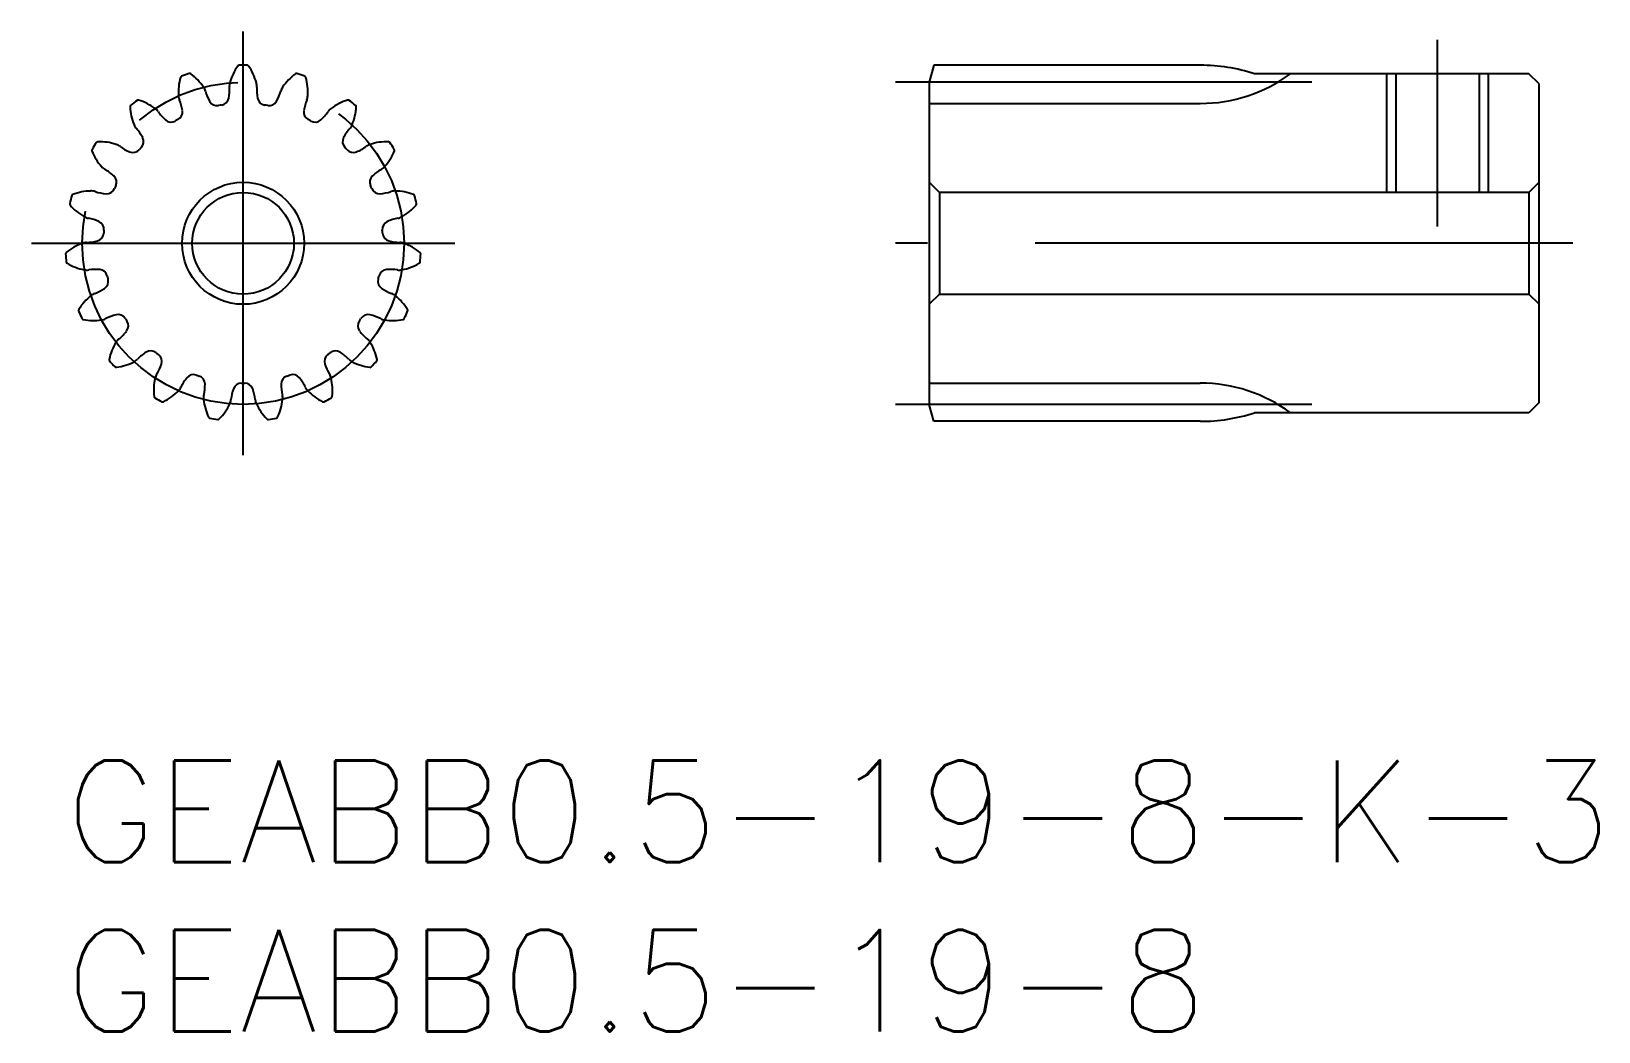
# Model space of a CAD drawing. Extents: x -1 to 45.3, y -8 to 21.5.
import ezdxf

# ---------------------------------------------------------------- set-up
doc = ezdxf.new("R2010")
doc.units = 0
doc.header["$LTSCALE"] = 0.5
doc.linetypes.add('CENTER', pattern=[50.8, 31.75, -6.35, 6.35, -6.35])
for name, color, linetype in [('MSM_CENTER', 1, 'CENTER'), ('MSM_CONTINUOUS', 7, 'CONTINUOUS'), ('MSM_NARROW', 5, 'CONTINUOUS'), ('MSM_PART_NUMBER', 7, 'CONTINUOUS')]:
    doc.layers.add(name, color=color, linetype=linetype)
doc.styles.get("Standard").update_dxf_attribs({"font": 'txt.shx', "height": 1, "bigfont": 'bigfont.shx'})

# ---------------------------------------------------------------- blocks, each defined once
blk = doc.blocks.new('*U2')
at = {"layer": 'MSM_PART_NUMBER'}
blk.add_text('GEABB0.5-19-8-K-3', height=3, dxfattribs=at).set_placement((0, -3))
blk = doc.blocks.new('*U3')
at = {"layer": 'MSM_PART_NUMBER'}
blk.add_text('GEABB0.5-19-8', height=3, dxfattribs=at).set_placement((0, -8))

msp = doc.modelspace()

# ---------------------------------------------------------------- linework, layer by layer
at = {"layer": 'MSM_CENTER'}
for p, q in [((5.25, 9), (5.25, 21.5)), ((40.5, 15.75), (40.5, 21.25)), ((36.788, 20), (24.5, 20)), ((-1, 15.25), (11.5, 15.25)), ((44.5, 15.25), (24.5, 15.25)), ((36.788, 10.5), (24.5, 10.5))]:
    msp.add_line(p, q, dxfattribs=at)
msp.add_circle((5.25, 15.25), 4.75, dxfattribs=at)
at = {"layer": 'MSM_CONTINUOUS'}
for p, q in [((25.634, 20.5), (25.5, 20)), ((33.5, 20.5), (25.634, 20.5)), ((25.5, 20), (25.5, 10.5)), ((43.2, 20.25), (35.101, 20.25)), ((39.27, 20.25), (39.27, 16.75)), ((41.729, 20.25), (41.729, 16.75)), ((43.5, 19.95), (43.2, 20.25)), ((43.5, 10.55), (43.5, 19.95)), ((25.5, 19.375), (33.5, 19.375)), ((25.5, 17.05), (25.8, 16.75)), ((25.8, 16.75), (25.8, 13.75)), ((43.2, 16.75), (25.8, 16.75)), ((43.2, 16.75), (43.5, 17.05)), ((43.2, 16.75), (43.2, 13.75)), ((25.8, 13.75), (25.5, 13.45)), ((25.8, 13.75), (43.2, 13.75)), ((43.5, 13.45), (43.2, 13.75)), ((25.5, 11.125), (33.5, 11.125)), ((25.634, 10), (25.5, 10.5)), ((43.2, 10.25), (35.101, 10.25)), ((43.5, 10.55), (43.2, 10.25)), ((33.5, 10), (25.634, 10))]:
    msp.add_line(p, q, dxfattribs=at)
for radius in [1.8, 1.5]:
    msp.add_circle((5.25, 15.25), radius, dxfattribs=at)
for centre, radius, start, end in [((6.385, 19.567), 1.583, 144.9001, 164.7368), ((5.131, 20.449), 0.05, 91.3142, 144.9001), ((5.25, 15.25), 5.25, 88.6858, 91.3142), ((5.369, 20.449), 0.05, 35.0999, 88.6858), ((4.115, 19.567), 1.583, 15.2632, 35.0999), ((33.5, 15.25), 5.25, 72.2472, 90), ((4.922, 19.702), 1.583, 163.8475, 183.6842), ((3.449, 20.128), 0.05, 110.2616, 163.8475), ((5.25, 15.25), 5.25, 107.6331, 110.2616), ((3.675, 20.206), 0.05, 54.0473, 107.6331), ((2.775, 18.964), 1.583, 34.2105, 54.0473), ((5.25, 19.877), 0.407, 164.7367, 183.0402), ((5.25, 19.877), 0.407, 356.9598, 15.2633), ((7.725, 18.964), 1.583, 125.9527, 145.7895), ((6.825, 20.206), 0.05, 72.3669, 125.9527), ((5.25, 15.25), 5.25, 69.7384, 72.3669), ((7.051, 20.128), 0.05, 16.1525, 69.7384), ((5.578, 19.702), 1.583, 356.3158, 16.1525), ((33.5, 23.875), 4.5, 270, 306.3361), ((5.25, 15.25), 5.25, 126.5805, 129.209), ((2.151, 19.426), 0.05, 72.9946, 126.5805), ((1.703, 17.959), 1.583, 53.1579, 72.9946), ((3.748, 19.626), 0.407, 183.6841, 201.9875), ((2.015, 18.927), 1.462, 9.2309, 21.9876), ((3.748, 19.626), 0.407, 15.9072, 34.2106), ((5.544, 20.138), 1.462, 195.9071, 208.6638), ((4.481, 19.557), 0.25, 208.6638, 280.1205), ((4.579, 19.573), 0.25, 278.8269, 350.2836), ((3.384, 19.778), 1.462, 350.2836, 3.0403), ((7.116, 19.778), 1.462, 176.9597, 189.7164), ((5.921, 19.573), 0.25, 189.7164, 261.1731), ((6.019, 19.557), 0.25, 259.8795, 331.3362), ((4.956, 20.138), 1.462, 331.3362, 344.0929), ((6.752, 19.626), 0.407, 145.7894, 164.0928), ((8.485, 18.927), 1.462, 158.0124, 170.7691), ((6.752, 19.626), 0.407, 338.0125, 356.3159), ((8.797, 17.959), 1.583, 107.0054, 126.8421), ((8.349, 19.426), 0.05, 53.4195, 107.0054), ((5.25, 15.25), 5.25, 50.791, 53.4195), ((1.963, 19.279), 0.05, 129.209, 182.7948), ((3.494, 19.354), 1.583, 182.7948, 202.6316), ((2.408, 18.901), 0.407, 34.8546, 53.158), ((3.941, 19.969), 1.462, 214.8545, 227.6112), ((3.211, 19.121), 0.25, 297.7743, 9.231), ((5.25, 15.25), 4.125, 98.8269, 100.1205), ((5.25, 15.25), 4.125, 79.8795, 81.1731), ((7.289, 19.121), 0.25, 170.769, 242.2257), ((6.559, 19.969), 1.462, 312.3888, 325.1455), ((8.092, 18.901), 0.407, 126.842, 145.1454), ((7.006, 19.354), 1.583, 337.3684, 357.2052), ((8.537, 19.279), 0.05, 357.2052, 50.791), ((2.408, 18.901), 0.407, 202.6315, 220.9349), ((0.997, 17.677), 1.462, 28.1783, 40.935), ((3.124, 19.074), 0.25, 227.6111, 299.0678), ((5.25, 15.25), 4.125, 117.7743, 119.0678), ((5.25, 15.25), 4.125, 60.9322, 62.2257), ((7.376, 19.074), 0.25, 240.9322, 312.3889), ((9.503, 17.677), 1.462, 139.065, 151.8217), ((8.092, 18.901), 0.407, 319.0651, 337.3685), ((5.25, 15.25), 5.25, 145.5279, 148.1563), ((0.963, 18.193), 0.05, 91.942, 145.5279), ((1.015, 16.661), 1.583, 72.1053, 91.942), ((1.377, 17.781), 0.407, 53.8019, 72.1054), ((2.48, 19.288), 1.462, 233.8018, 246.5585), ((5.25, 15.25), 4.125, 136.7217, 138.0152), ((2.065, 18.249), 0.25, 316.7217, 28.1783), ((8.435, 18.249), 0.25, 151.8217, 223.2783), ((5.25, 15.25), 4.125, 41.9848, 43.2783), ((8.02, 19.288), 1.462, 293.4415, 306.1982), ((9.123, 17.781), 0.407, 107.8946, 126.1981), ((9.485, 16.661), 1.583, 88.058, 107.8947), ((9.537, 18.193), 0.05, 34.4721, 88.058), ((5.25, 15.25), 5.25, 31.8437, 34.4721), ((0.833, 17.994), 0.05, 148.1563, 201.7422), ((2.257, 18.562), 1.583, 201.7422, 221.5789), ((1.998, 18.177), 0.25, 246.5585, 318.0152), ((8.502, 18.177), 0.25, 221.9848, 293.4415), ((8.243, 18.562), 1.583, 318.4211, 338.2578), ((9.667, 17.994), 0.05, 338.2578, 31.8437), ((1.377, 17.781), 0.407, 221.5788, 239.8823), ((0.439, 16.165), 1.462, 47.1257, 59.8824), ((1.264, 17.053), 0.25, 335.669, 47.1257), ((9.236, 17.053), 0.25, 132.8743, 204.331), ((10.061, 16.165), 1.462, 120.1176, 132.8743), ((9.123, 17.781), 0.407, 300.1177, 318.4212), ((5.25, 15.25), 5.25, 164.4752, 167.1037), ((0.24, 16.642), 0.05, 110.8894, 164.4752), ((0.786, 15.209), 1.583, 91.0526, 110.8894), ((0.765, 16.386), 0.407, 72.7493, 91.0527), ((1.319, 18.17), 1.462, 252.7492, 265.5059), ((1.224, 16.962), 0.25, 265.5059, 336.9626), ((5.25, 15.25), 4.125, 155.669, 156.9626), ((5.25, 15.25), 4.125, 23.0374, 24.331), ((9.276, 16.962), 0.25, 203.0374, 274.4941), ((9.181, 18.17), 1.462, 274.4941, 287.2508), ((9.735, 16.386), 0.407, 88.9473, 107.2507), ((9.714, 15.209), 1.583, 69.1106, 88.9474), ((10.26, 16.642), 0.05, 15.5248, 69.1106), ((5.25, 15.25), 5.25, 12.8963, 15.5248), ((0.181, 16.411), 0.05, 167.1037, 220.6896), ((1.344, 17.41), 1.583, 220.6896, 240.5263), ((9.156, 17.41), 1.583, 299.4737, 319.3104), ((10.319, 16.411), 0.05, 319.3104, 12.8963), ((0.765, 16.386), 0.407, 240.5262, 258.8297), ((0.403, 14.553), 1.462, 66.0731, 78.8297), ((0.894, 15.66), 0.25, 354.6164, 66.0731), ((9.606, 15.66), 0.25, 113.9269, 185.3836), ((10.097, 14.553), 1.462, 101.1703, 113.9269), ((9.735, 16.386), 0.407, 281.1703, 299.4738), ((0.639, 14.868), 0.407, 91.6967, 110.0001), ((0.584, 16.735), 1.462, 271.6966, 284.4533), ((0.886, 15.562), 0.25, 284.4533, 355.9099), ((5.25, 15.25), 4.125, 174.6164, 175.9099), ((5.25, 15.25), 4.125, 4.0901, 5.3836), ((9.614, 15.562), 0.25, 184.0901, 255.5467), ((9.916, 16.735), 1.462, 255.5467, 268.3034), ((9.861, 14.868), 0.407, 69.9999, 88.3033), ((0.059, 14.94), 0.05, 129.8368, 183.4226), ((5.25, 15.25), 5.25, 183.4226, 186.0511), ((1.042, 13.762), 1.583, 110, 129.8368), ((9.458, 13.762), 1.583, 50.1632, 70), ((5.25, 15.25), 5.25, 353.9489, 356.5774), ((10.441, 14.94), 0.05, 356.5774, 50.1632), ((0.079, 14.702), 0.05, 186.0511, 239.6369), ((0.854, 16.025), 1.583, 239.6369, 259.4737), ((0.639, 14.868), 0.407, 259.4736, 277.777), ((0.892, 13.017), 1.462, 85.0204, 97.7771), ((0.997, 14.224), 0.25, 13.5638, 85.0204), ((9.503, 14.224), 0.25, 94.9796, 166.4362), ((9.608, 13.017), 1.462, 82.2229, 94.9796), ((9.861, 14.868), 0.407, 262.223, 280.5264), ((9.646, 16.025), 1.583, 280.5263, 300.3631), ((10.421, 14.702), 0.05, 300.3631, 353.9489), ((0.354, 15.14), 1.462, 290.6439, 303.4006), ((1.021, 14.128), 0.25, 303.4006, 14.8573), ((5.25, 15.25), 4.125, 193.5638, 194.8573), ((9.479, 14.128), 0.25, 165.1427, 236.5994), ((5.25, 15.25), 4.125, 345.1427, 346.4362), ((10.146, 15.14), 1.462, 236.5994, 249.3561), ((1.753, 12.476), 1.583, 128.9474, 148.7841), ((1.013, 13.391), 0.407, 110.644, 128.9475), ((9.487, 13.391), 0.407, 51.0525, 69.356), ((8.747, 12.476), 1.583, 31.2159, 51.0526), ((0.441, 13.271), 0.05, 148.7841, 202.37), ((5.25, 15.25), 5.25, 202.37, 204.9984), ((0.537, 13.053), 0.05, 204.9984, 258.5843), ((0.841, 14.556), 1.583, 258.5843, 278.4211), ((1.013, 13.391), 0.407, 278.4209, 296.7244), ((1.853, 11.723), 1.462, 103.9678, 116.7245), ((1.561, 12.899), 0.25, 32.5111, 103.9678), ((5.25, 15.25), 4.125, 212.5111, 213.8047), ((1.615, 12.816), 0.25, 322.348, 33.8047), ((8.885, 12.816), 0.25, 146.1953, 217.652), ((5.25, 15.25), 4.125, 326.1953, 327.4889), ((8.939, 12.899), 0.25, 76.0322, 147.4889), ((8.647, 11.723), 1.462, 63.2755, 76.0322), ((9.487, 13.391), 0.407, 243.2756, 261.5791), ((9.659, 14.556), 1.583, 261.5789, 281.4157), ((9.963, 13.053), 0.05, 281.4157, 335.0016), ((5.25, 15.25), 5.25, 335.0016, 337.63), ((10.059, 13.271), 0.05, 337.63, 31.2159), ((0.655, 13.556), 1.462, 309.5913, 322.348), ((9.845, 13.556), 1.462, 217.652, 230.4087), ((2.843, 11.491), 1.583, 147.8947, 167.7315), ((1.846, 12.116), 0.407, 129.5914, 147.8948), ((3.182, 10.811), 1.462, 122.9152, 135.6718), ((2.524, 11.828), 0.25, 51.4585, 122.9152), ((7.976, 11.828), 0.25, 57.0848, 128.5415), ((7.318, 10.811), 1.462, 44.3282, 57.0848), ((8.654, 12.116), 0.407, 32.1052, 50.4086), ((7.657, 11.491), 1.583, 12.2685, 32.1053), ((1.344, 11.817), 0.05, 167.7315, 221.3173), ((5.25, 15.25), 5.25, 221.3173, 223.9458), ((1.506, 11.641), 0.05, 223.9458, 277.5317), ((1.305, 13.161), 1.583, 277.5317, 297.3684), ((1.846, 12.116), 0.407, 297.3683, 315.6718), ((5.25, 15.25), 4.125, 231.4585, 232.752), ((1.454, 12.156), 1.462, 328.5387, 341.2954), ((2.602, 11.767), 0.25, 341.2954, 52.752), ((7.898, 11.767), 0.25, 127.248, 198.7046), ((9.046, 12.156), 1.462, 198.7046, 211.4613), ((5.25, 15.25), 4.125, 307.248, 308.5415), ((8.654, 12.116), 0.407, 224.3282, 242.6317), ((9.195, 13.161), 1.583, 242.6316, 262.4683), ((8.994, 11.641), 0.05, 262.4683, 316.0542), ((5.25, 15.25), 5.25, 316.0542, 318.6827), ((9.156, 11.817), 0.05, 318.6827, 12.2685), ((4.194, 10.913), 1.583, 166.8421, 186.6789), ((3.048, 11.181), 0.407, 148.5388, 166.8422), ((4.736, 10.38), 1.462, 141.8625, 154.6192), ((3.783, 11.128), 0.25, 70.4059, 141.8625), ((5.25, 15.25), 4.125, 250.4059, 251.6994), ((3.876, 11.096), 0.25, 0.2427, 71.6994), ((5.201, 10.875), 0.25, 89.3532, 160.8099), ((5.25, 15.25), 4.125, 269.3532, 270.6468), ((5.299, 10.875), 0.25, 19.1901, 90.6468), ((6.624, 11.096), 0.25, 108.3006, 179.7573), ((5.25, 15.25), 4.125, 288.3006, 289.5941), ((6.717, 11.128), 0.25, 38.1375, 109.5941), ((5.764, 10.38), 1.462, 25.3808, 38.1375), ((7.452, 11.181), 0.407, 13.1578, 31.4612), ((6.306, 10.913), 1.583, 353.3211, 13.1579), ((33.5, 6.625), 4.5, 53.6639, 90), ((2.671, 10.735), 0.05, 186.6789, 240.2647), ((5.25, 15.25), 5.25, 240.2647, 242.8932), ((2.197, 11.994), 1.583, 296.479, 316.3158), ((3.048, 11.181), 0.407, 316.3157, 334.6191), ((4.488, 10.686), 0.407, 167.4861, 185.7896), ((5.659, 10.805), 1.583, 185.7895, 205.6262), ((2.665, 11.091), 1.462, 347.4861, 0.2427), ((4.488, 10.686), 0.407, 335.2631, 353.5665), ((6.345, 10.477), 1.462, 160.8099, 173.5666), ((4.155, 10.477), 1.462, 6.4334, 19.1901), ((6.012, 10.686), 0.407, 186.4335, 204.7369), ((4.841, 10.805), 1.583, 334.3738, 354.2105), ((7.835, 11.091), 1.462, 179.7573, 192.5139), ((6.012, 10.686), 0.407, 354.2104, 12.5139), ((7.452, 11.181), 0.407, 205.3809, 223.6843), ((8.303, 11.994), 1.583, 223.6842, 243.521), ((5.25, 15.25), 5.25, 297.1068, 299.7353), ((7.829, 10.735), 0.05, 299.7353, 353.3211), ((2.881, 10.621), 0.05, 242.8932, 296.479), ((3.42, 11.179), 1.583, 315.4264, 335.2632), ((7.08, 11.179), 1.583, 204.7368, 224.5736), ((7.619, 10.621), 0.05, 243.521, 297.1068), ((33.5, 15.25), 5.25, 270, 287.7528), ((4.277, 10.142), 0.05, 205.6262, 259.2121), ((5.25, 15.25), 5.25, 259.2121, 261.8405), ((4.512, 10.103), 0.05, 261.8405, 315.4264), ((5.988, 10.103), 0.05, 224.5736, 278.1595), ((5.25, 15.25), 5.25, 278.1595, 280.7879), ((6.223, 10.142), 0.05, 280.7879, 334.3738)]:
    msp.add_arc(centre, radius, start, end, dxfattribs=at)
at = {"layer": 'MSM_NARROW'}
for p, q in [((39, 20.25), (39, 16.75)), ((42, 20.25), (42, 16.75))]:
    msp.add_line(p, q, dxfattribs=at)

# ---------------------------------------------------------------- block references
at = {"layer": 'MSM_CONTINUOUS'}
for name in ['*U2', '*U3']:
    msp.add_blockref(name, (0, 0), dxfattribs=at)

doc.saveas('drawing.dxf')
